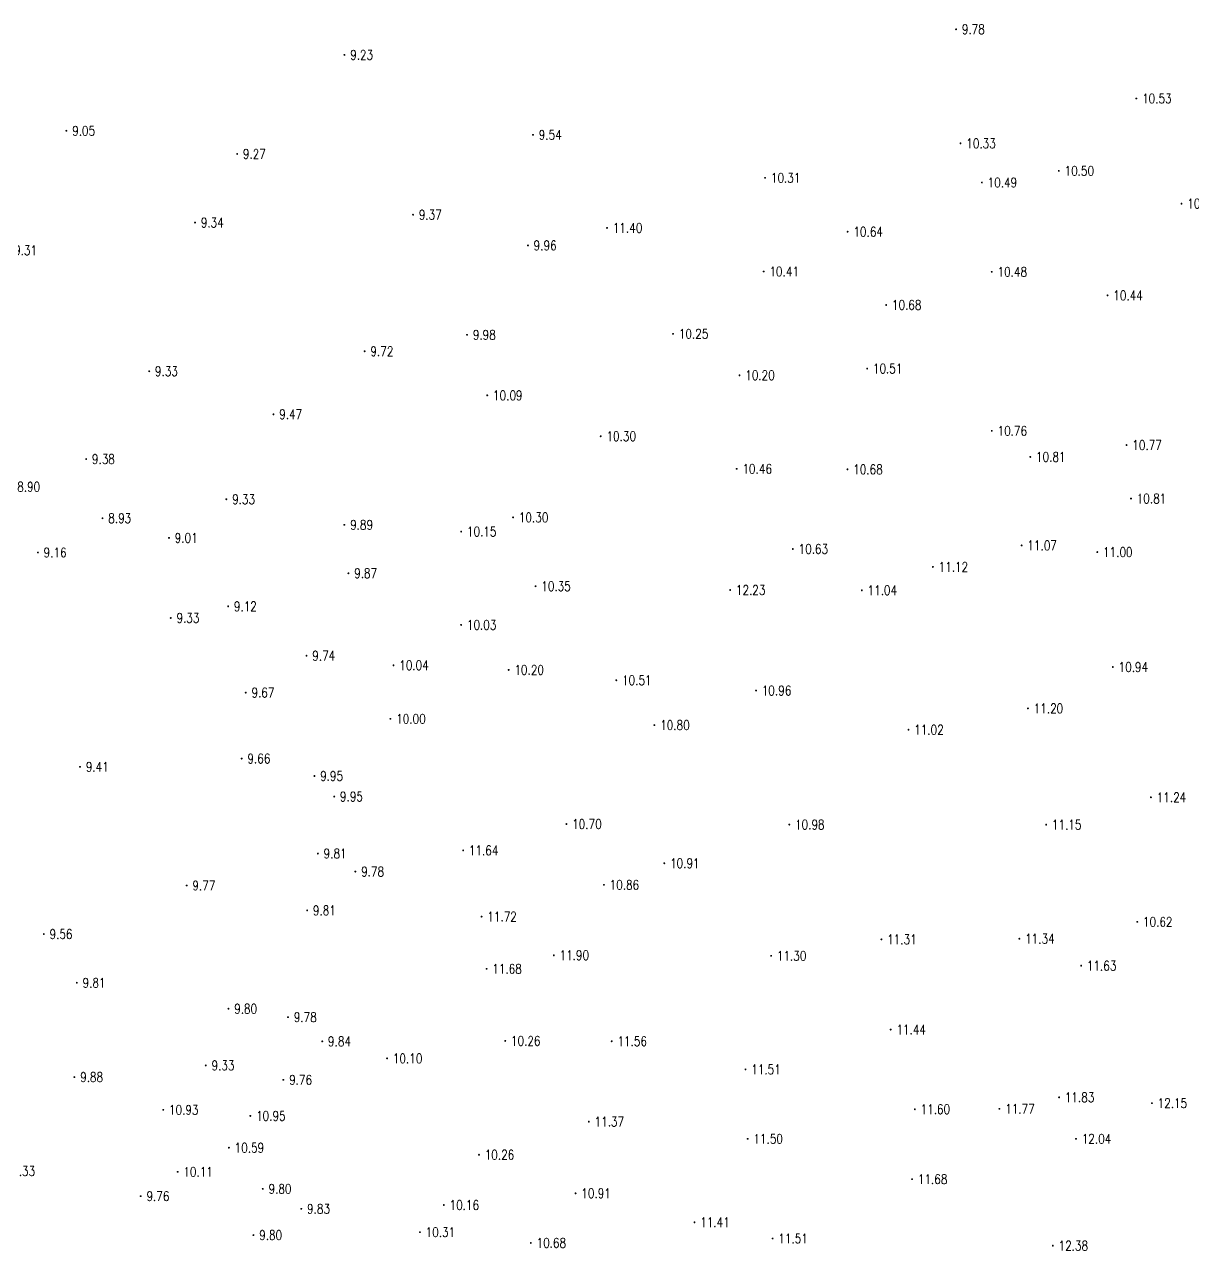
# Model space of a CAD drawing. Extents: x 476861 to 479475, y 2367369 to 2370541.
# Drawn here: x 477678.4 to 477800.5, y 2367658 to 2367786.2 of the extents above; entities that cross this region are included whole.
import ezdxf
from ezdxf.enums import TextEntityAlignment as Align

# ---------------------------------------------------------------- set-up
doc = ezdxf.new("R2010")
doc.units = 0
doc.header["$LTSCALE"] = 0.5
doc.layers.get('0').update_dxf_attribs({"linetype": 'CONTINUOUS'})
doc.layers.add('GCD', color=1, linetype='CONTINUOUS')
doc.styles.add('HZ', font='rs.shx', dxfattribs={"width": 0.8, "bigfont": 'hztxt.shx'})

# ---------------------------------------------------------------- blocks, each defined once
blk = doc.blocks.new('GC200')
at = {"linetype": 'Continuous', "const_width": 0.2, "flags": 128}
blk.add_lwpolyline([(-0.1, 0, 1), (0.1, 0, 1)], format="xyb", close=True, dxfattribs=at)

msp = doc.modelspace()

# ---------------------------------------------------------------- block references
at = {"layer": 'GCD', "linetype": 'Continuous'}
ref = msp.add_blockref('GC200', (477775.765, 2367785.657, 9.78), dxfattribs=dict(at, xscale=0.5, yscale=0.5, zscale=0.5))
ref.add_attrib('height', '9.78', dxfattribs={"linetype": 'Continuous', "height": 1, "style": 'HZ', "width": 0.8}).set_placement((477776.365, 2367785.657, 9.78), align=Align.MIDDLE_LEFT)
ref = msp.add_blockref('GC200', (477711.857, 2367782.983, 9.234), dxfattribs=dict(at, xscale=0.5, yscale=0.5, zscale=0.5))
ref.add_attrib('height', '9.23', dxfattribs={"linetype": 'Continuous', "height": 1, "style": 'HZ', "width": 0.8}).set_placement((477712.457, 2367782.983, 9.234), align=Align.MIDDLE_LEFT)
ref = msp.add_blockref('GC200', (477794.603, 2367778.426, 10.534), dxfattribs=dict(at, xscale=0.5, yscale=0.5, zscale=0.5))
ref.add_attrib('height', '10.53', dxfattribs={"linetype": 'Continuous', "height": 1, "style": 'HZ', "width": 0.8}).set_placement((477795.203, 2367778.426, 10.534), align=Align.MIDDLE_LEFT)
ref = msp.add_blockref('GC200', (477682.807, 2367775.05, 9.052), dxfattribs=dict(at, xscale=0.5, yscale=0.5, zscale=0.5))
ref.add_attrib('height', '9.05', dxfattribs={"linetype": 'Continuous', "height": 1, "style": 'HZ', "width": 0.8}).set_placement((477683.407, 2367775.05, 9.052), align=Align.MIDDLE_LEFT)
ref = msp.add_blockref('GC200', (477731.558, 2367774.632, 9.54), dxfattribs=dict(at, xscale=0.5, yscale=0.5, zscale=0.5))
ref.add_attrib('height', '9.54', dxfattribs={"linetype": 'Continuous', "height": 1, "style": 'HZ', "width": 0.8}).set_placement((477732.158, 2367774.632, 9.54), align=Align.MIDDLE_LEFT)
ref = msp.add_blockref('GC200', (477776.23, 2367773.737, 10.33), dxfattribs=dict(at, xscale=0.5, yscale=0.5, zscale=0.5))
ref.add_attrib('height', '10.33', dxfattribs={"linetype": 'Continuous', "height": 1, "style": 'HZ', "width": 0.8}).set_placement((477776.83, 2367773.737, 10.33), align=Align.MIDDLE_LEFT)
ref = msp.add_blockref('GC200', (477700.646, 2367772.634, 9.271), dxfattribs=dict(at, xscale=0.5, yscale=0.5, zscale=0.5))
ref.add_attrib('height', '9.27', dxfattribs={"linetype": 'Continuous', "height": 1, "style": 'HZ', "width": 0.8}).set_placement((477701.246, 2367772.634, 9.271), align=Align.MIDDLE_LEFT)
ref = msp.add_blockref('GC200', (477755.814, 2367770.132, 10.313), dxfattribs=dict(at, xscale=0.5, yscale=0.5, zscale=0.5))
ref.add_attrib('height', '10.31', dxfattribs={"linetype": 'Continuous', "height": 1, "style": 'HZ', "width": 0.8}).set_placement((477756.414, 2367770.132, 10.313), align=Align.MIDDLE_LEFT)
ref = msp.add_blockref('GC200', (477786.5, 2367770.86, 10.499), dxfattribs=dict(at, xscale=0.5, yscale=0.5, zscale=0.5))
ref.add_attrib('height', '10.50', dxfattribs={"linetype": 'Continuous', "height": 1, "style": 'HZ', "width": 0.8}).set_placement((477787.1, 2367770.86, 10.499), align=Align.MIDDLE_LEFT)
ref = msp.add_blockref('GC200', (477778.462, 2367769.643, 10.485), dxfattribs=dict(at, xscale=0.5, yscale=0.5, zscale=0.5))
ref.add_attrib('height', '10.49', dxfattribs={"linetype": 'Continuous', "height": 1, "style": 'HZ', "width": 0.8}).set_placement((477779.062, 2367769.643, 10.485), align=Align.MIDDLE_LEFT)
ref = msp.add_blockref('GC200', (477799.317, 2367767.437, 10.317), dxfattribs=dict(at, xscale=0.5, yscale=0.5, zscale=0.5))
ref.add_attrib('height', '10.32', dxfattribs={"linetype": 'Continuous', "height": 1, "style": 'HZ', "width": 0.8}).set_placement((477799.917, 2367767.437, 10.317), align=Align.MIDDLE_LEFT)
ref = msp.add_blockref('GC200', (477719.024, 2367766.279, 9.371), dxfattribs=dict(at, xscale=0.5, yscale=0.5, zscale=0.5))
ref.add_attrib('height', '9.37', dxfattribs={"linetype": 'Continuous', "height": 1, "style": 'HZ', "width": 0.8}).set_placement((477719.624, 2367766.279, 9.371), align=Align.MIDDLE_LEFT)
ref = msp.add_blockref('GC200', (477696.249, 2367765.456, 9.335), dxfattribs=dict(at, xscale=0.5, yscale=0.5, zscale=0.5))
ref.add_attrib('height', '9.34', dxfattribs={"linetype": 'Continuous', "height": 1, "style": 'HZ', "width": 0.8}).set_placement((477696.849, 2367765.456, 9.335), align=Align.MIDDLE_LEFT)
ref = msp.add_blockref('GC200', (477739.297, 2367764.899, 11.397), dxfattribs=dict(at, xscale=0.5, yscale=0.5, zscale=0.5))
ref.add_attrib('height', '11.40', dxfattribs={"linetype": 'Continuous', "height": 1, "style": 'HZ', "width": 0.8}).set_placement((477739.897, 2367764.899, 11.397), align=Align.MIDDLE_LEFT)
ref = msp.add_blockref('GC200', (477764.437, 2367764.503, 10.64), dxfattribs=dict(at, xscale=0.5, yscale=0.5, zscale=0.5))
ref.add_attrib('height', '10.64', dxfattribs={"linetype": 'Continuous', "height": 1, "style": 'HZ', "width": 0.8}).set_placement((477765.037, 2367764.503, 10.64), align=Align.MIDDLE_LEFT)
ref = msp.add_blockref('GC200', (477676.744, 2367762.556, 9.311), dxfattribs=dict(at, xscale=0.5, yscale=0.5, zscale=0.5))
ref.add_attrib('height', '9.31', dxfattribs={"linetype": 'Continuous', "height": 1, "style": 'HZ', "width": 0.8}).set_placement((477677.344, 2367762.556, 9.311), align=Align.MIDDLE_LEFT)
ref = msp.add_blockref('GC200', (477731.03, 2367763.069, 9.956), dxfattribs=dict(at, xscale=0.5, yscale=0.5, zscale=0.5))
ref.add_attrib('height', '9.96', dxfattribs={"linetype": 'Continuous', "height": 1, "style": 'HZ', "width": 0.8}).set_placement((477731.63, 2367763.069, 9.956), align=Align.MIDDLE_LEFT)
ref = msp.add_blockref('GC200', (477755.664, 2367760.342, 10.411), dxfattribs=dict(at, xscale=0.5, yscale=0.5, zscale=0.5))
ref.add_attrib('height', '10.41', dxfattribs={"linetype": 'Continuous', "height": 1, "style": 'HZ', "width": 0.8}).set_placement((477756.264, 2367760.342, 10.411), align=Align.MIDDLE_LEFT)
ref = msp.add_blockref('GC200', (477779.496, 2367760.304, 10.48), dxfattribs=dict(at, xscale=0.5, yscale=0.5, zscale=0.5))
ref.add_attrib('height', '10.48', dxfattribs={"linetype": 'Continuous', "height": 1, "style": 'HZ', "width": 0.8}).set_placement((477780.096, 2367760.304, 10.48), align=Align.MIDDLE_LEFT)
ref = msp.add_blockref('GC200', (477791.596, 2367757.843, 10.44), dxfattribs=dict(at, xscale=0.5, yscale=0.5, zscale=0.5))
ref.add_attrib('height', '10.44', dxfattribs={"linetype": 'Continuous', "height": 1, "style": 'HZ', "width": 0.8}).set_placement((477792.196, 2367757.843, 10.44), align=Align.MIDDLE_LEFT)
ref = msp.add_blockref('GC200', (477768.465, 2367756.842, 10.68), dxfattribs=dict(at, xscale=0.5, yscale=0.5, zscale=0.5))
ref.add_attrib('height', '10.68', dxfattribs={"linetype": 'Continuous', "height": 1, "style": 'HZ', "width": 0.8}).set_placement((477769.065, 2367756.842, 10.68), align=Align.MIDDLE_LEFT)
ref = msp.add_blockref('GC200', (477724.67, 2367753.725, 9.983), dxfattribs=dict(at, xscale=0.5, yscale=0.5, zscale=0.5))
ref.add_attrib('height', '9.98', dxfattribs={"linetype": 'Continuous', "height": 1, "style": 'HZ', "width": 0.8}).set_placement((477725.27, 2367753.725, 9.983), align=Align.MIDDLE_LEFT)
ref = msp.add_blockref('GC200', (477746.195, 2367753.826, 10.25), dxfattribs=dict(at, xscale=0.5, yscale=0.5, zscale=0.5))
ref.add_attrib('height', '10.25', dxfattribs={"linetype": 'Continuous', "height": 1, "style": 'HZ', "width": 0.8}).set_placement((477746.795, 2367753.826, 10.25), align=Align.MIDDLE_LEFT)
ref = msp.add_blockref('GC200', (477713.969, 2367752.003, 9.724), dxfattribs=dict(at, xscale=0.5, yscale=0.5, zscale=0.5))
ref.add_attrib('height', '9.72', dxfattribs={"linetype": 'Continuous', "height": 1, "style": 'HZ', "width": 0.8}).set_placement((477714.569, 2367752.003, 9.724), align=Align.MIDDLE_LEFT)
ref = msp.add_blockref('GC200', (477691.459, 2367749.916, 9.33), dxfattribs=dict(at, xscale=0.5, yscale=0.5, zscale=0.5))
ref.add_attrib('height', '9.33', dxfattribs={"linetype": 'Continuous', "height": 1, "style": 'HZ', "width": 0.8}).set_placement((477692.059, 2367749.916, 9.33), align=Align.MIDDLE_LEFT)
ref = msp.add_blockref('GC200', (477753.132, 2367749.494, 10.198), dxfattribs=dict(at, xscale=0.5, yscale=0.5, zscale=0.5))
ref.add_attrib('height', '10.20', dxfattribs={"linetype": 'Continuous', "height": 1, "style": 'HZ', "width": 0.8}).set_placement((477753.732, 2367749.494, 10.198), align=Align.MIDDLE_LEFT)
ref = msp.add_blockref('GC200', (477766.473, 2367750.195, 10.506), dxfattribs=dict(at, xscale=0.5, yscale=0.5, zscale=0.5))
ref.add_attrib('height', '10.51', dxfattribs={"linetype": 'Continuous', "height": 1, "style": 'HZ', "width": 0.8}).set_placement((477767.073, 2367750.195, 10.506), align=Align.MIDDLE_LEFT)
ref = msp.add_blockref('GC200', (477726.783, 2367747.398, 10.09), dxfattribs=dict(at, xscale=0.5, yscale=0.5, zscale=0.5))
ref.add_attrib('height', '10.09', dxfattribs={"linetype": 'Continuous', "height": 1, "style": 'HZ', "width": 0.8}).set_placement((477727.383, 2367747.398, 10.09), align=Align.MIDDLE_LEFT)
ref = msp.add_blockref('GC200', (477704.439, 2367745.416, 9.473), dxfattribs=dict(at, xscale=0.5, yscale=0.5, zscale=0.5))
ref.add_attrib('height', '9.47', dxfattribs={"linetype": 'Continuous', "height": 1, "style": 'HZ', "width": 0.8}).set_placement((477705.039, 2367745.416, 9.473), align=Align.MIDDLE_LEFT)
ref = msp.add_blockref('GC200', (477738.636, 2367743.123, 10.297), dxfattribs=dict(at, xscale=0.5, yscale=0.5, zscale=0.5))
ref.add_attrib('height', '10.30', dxfattribs={"linetype": 'Continuous', "height": 1, "style": 'HZ', "width": 0.8}).set_placement((477739.236, 2367743.123, 10.297), align=Align.MIDDLE_LEFT)
ref = msp.add_blockref('GC200', (477779.498, 2367743.688, 10.764), dxfattribs=dict(at, xscale=0.5, yscale=0.5, zscale=0.5))
ref.add_attrib('height', '10.76', dxfattribs={"linetype": 'Continuous', "height": 1, "style": 'HZ', "width": 0.8}).set_placement((477780.098, 2367743.688, 10.764), align=Align.MIDDLE_LEFT)
ref = msp.add_blockref('GC200', (477793.58, 2367742.202, 10.77), dxfattribs=dict(at, xscale=0.5, yscale=0.5, zscale=0.5))
ref.add_attrib('height', '10.77', dxfattribs={"linetype": 'Continuous', "height": 1, "style": 'HZ', "width": 0.8}).set_placement((477794.18, 2367742.202, 10.77), align=Align.MIDDLE_LEFT)
ref = msp.add_blockref('GC200', (477684.873, 2367740.737, 9.38), dxfattribs=dict(at, xscale=0.5, yscale=0.5, zscale=0.5))
ref.add_attrib('height', '9.38', dxfattribs={"linetype": 'Continuous', "height": 1, "style": 'HZ', "width": 0.8}).set_placement((477685.473, 2367740.737, 9.38), align=Align.MIDDLE_LEFT)
ref = msp.add_blockref('GC200', (477783.518, 2367740.962, 10.81), dxfattribs=dict(at, xscale=0.5, yscale=0.5, zscale=0.5))
ref.add_attrib('height', '10.81', dxfattribs={"linetype": 'Continuous', "height": 1, "style": 'HZ', "width": 0.8}).set_placement((477784.118, 2367740.962, 10.81), align=Align.MIDDLE_LEFT)
ref = msp.add_blockref('GC200', (477752.845, 2367739.716, 10.462), dxfattribs=dict(at, xscale=0.5, yscale=0.5, zscale=0.5))
ref.add_attrib('height', '10.46', dxfattribs={"linetype": 'Continuous', "height": 1, "style": 'HZ', "width": 0.8}).set_placement((477753.445, 2367739.716, 10.462), align=Align.MIDDLE_LEFT)
ref = msp.add_blockref('GC200', (477764.415, 2367739.661, 10.682), dxfattribs=dict(at, xscale=0.5, yscale=0.5, zscale=0.5))
ref.add_attrib('height', '10.68', dxfattribs={"linetype": 'Continuous', "height": 1, "style": 'HZ', "width": 0.8}).set_placement((477765.015, 2367739.661, 10.682), align=Align.MIDDLE_LEFT)
ref = msp.add_blockref('GC200', (477677.066, 2367737.845, 8.895), dxfattribs=dict(at, xscale=0.5, yscale=0.5, zscale=0.5))
ref.add_attrib('height', '8.90', dxfattribs={"linetype": 'Continuous', "height": 1, "style": 'HZ', "width": 0.8}).set_placement((477677.666, 2367737.845, 8.895), align=Align.MIDDLE_LEFT)
ref = msp.add_blockref('GC200', (477794.041, 2367736.608, 10.813), dxfattribs=dict(at, xscale=0.5, yscale=0.5, zscale=0.5))
ref.add_attrib('height', '10.81', dxfattribs={"linetype": 'Continuous', "height": 1, "style": 'HZ', "width": 0.8}).set_placement((477794.641, 2367736.608, 10.813), align=Align.MIDDLE_LEFT)
ref = msp.add_blockref('GC200', (477699.518, 2367736.536, 9.33), dxfattribs=dict(at, xscale=0.5, yscale=0.5, zscale=0.5))
ref.add_attrib('height', '9.33', dxfattribs={"linetype": 'Continuous', "height": 1, "style": 'HZ', "width": 0.8}).set_placement((477700.118, 2367736.536, 9.33), align=Align.MIDDLE_LEFT)
ref = msp.add_blockref('GC200', (477686.581, 2367734.555, 8.932), dxfattribs=dict(at, xscale=0.5, yscale=0.5, zscale=0.5))
ref.add_attrib('height', '8.93', dxfattribs={"linetype": 'Continuous', "height": 1, "style": 'HZ', "width": 0.8}).set_placement((477687.181, 2367734.555, 8.932), align=Align.MIDDLE_LEFT)
ref = msp.add_blockref('GC200', (477729.479, 2367734.641, 10.298), dxfattribs=dict(at, xscale=0.5, yscale=0.5, zscale=0.5))
ref.add_attrib('height', '10.30', dxfattribs={"linetype": 'Continuous', "height": 1, "style": 'HZ', "width": 0.8}).set_placement((477730.079, 2367734.641, 10.298), align=Align.MIDDLE_LEFT)
ref = msp.add_blockref('GC200', (477711.85, 2367733.865, 9.89), dxfattribs=dict(at, xscale=0.5, yscale=0.5, zscale=0.5))
ref.add_attrib('height', '9.89', dxfattribs={"linetype": 'Continuous', "height": 1, "style": 'HZ', "width": 0.8}).set_placement((477712.45, 2367733.865, 9.89), align=Align.MIDDLE_LEFT)
ref = msp.add_blockref('GC200', (477724.056, 2367733.157, 10.15), dxfattribs=dict(at, xscale=0.5, yscale=0.5, zscale=0.5))
ref.add_attrib('height', '10.15', dxfattribs={"linetype": 'Continuous', "height": 1, "style": 'HZ', "width": 0.8}).set_placement((477724.656, 2367733.157, 10.15), align=Align.MIDDLE_LEFT)
ref = msp.add_blockref('GC200', (477693.523, 2367732.498, 9.008), dxfattribs=dict(at, xscale=0.5, yscale=0.5, zscale=0.5))
ref.add_attrib('height', '9.01', dxfattribs={"linetype": 'Continuous', "height": 1, "style": 'HZ', "width": 0.8}).set_placement((477694.123, 2367732.498, 9.008), align=Align.MIDDLE_LEFT)
ref = msp.add_blockref('GC200', (477782.616, 2367731.716, 11.067), dxfattribs=dict(at, xscale=0.5, yscale=0.5, zscale=0.5))
ref.add_attrib('height', '11.07', dxfattribs={"linetype": 'Continuous', "height": 1, "style": 'HZ', "width": 0.8}).set_placement((477783.216, 2367731.716, 11.067), align=Align.MIDDLE_LEFT)
ref = msp.add_blockref('GC200', (477679.829, 2367730.97, 9.159), dxfattribs=dict(at, xscale=0.5, yscale=0.5, zscale=0.5))
ref.add_attrib('height', '9.16', dxfattribs={"linetype": 'Continuous', "height": 1, "style": 'HZ', "width": 0.8}).set_placement((477680.429, 2367730.97, 9.159), align=Align.MIDDLE_LEFT)
ref = msp.add_blockref('GC200', (477758.712, 2367731.339, 10.629), dxfattribs=dict(at, xscale=0.5, yscale=0.5, zscale=0.5))
ref.add_attrib('height', '10.63', dxfattribs={"linetype": 'Continuous', "height": 1, "style": 'HZ', "width": 0.8}).set_placement((477759.312, 2367731.339, 10.629), align=Align.MIDDLE_LEFT)
ref = msp.add_blockref('GC200', (477790.523, 2367731.02, 11), dxfattribs=dict(at, xscale=0.5, yscale=0.5, zscale=0.5))
ref.add_attrib('height', '11.00', dxfattribs={"linetype": 'Continuous', "height": 1, "style": 'HZ', "width": 0.8}).set_placement((477791.123, 2367731.02, 11), align=Align.MIDDLE_LEFT)
ref = msp.add_blockref('GC200', (477773.343, 2367729.468, 11.124), dxfattribs=dict(at, xscale=0.5, yscale=0.5, zscale=0.5))
ref.add_attrib('height', '11.12', dxfattribs={"linetype": 'Continuous', "height": 1, "style": 'HZ', "width": 0.8}).set_placement((477773.943, 2367729.468, 11.124), align=Align.MIDDLE_LEFT)
ref = msp.add_blockref('GC200', (477712.275, 2367728.798, 9.873), dxfattribs=dict(at, xscale=0.5, yscale=0.5, zscale=0.5))
ref.add_attrib('height', '9.87', dxfattribs={"linetype": 'Continuous', "height": 1, "style": 'HZ', "width": 0.8}).set_placement((477712.875, 2367728.798, 9.873), align=Align.MIDDLE_LEFT)
ref = msp.add_blockref('GC200', (477731.828, 2367727.445, 10.347), dxfattribs=dict(at, xscale=0.5, yscale=0.5, zscale=0.5))
ref.add_attrib('height', '10.35', dxfattribs={"linetype": 'Continuous', "height": 1, "style": 'HZ', "width": 0.8}).set_placement((477732.428, 2367727.445, 10.347), align=Align.MIDDLE_LEFT)
ref = msp.add_blockref('GC200', (477752.164, 2367727.049, 12.225), dxfattribs=dict(at, xscale=0.5, yscale=0.5, zscale=0.5))
ref.add_attrib('height', '12.23', dxfattribs={"linetype": 'Continuous', "height": 1, "style": 'HZ', "width": 0.8}).set_placement((477752.764, 2367727.049, 12.225), align=Align.MIDDLE_LEFT)
ref = msp.add_blockref('GC200', (477765.922, 2367727.02, 11.04), dxfattribs=dict(at, xscale=0.5, yscale=0.5, zscale=0.5))
ref.add_attrib('height', '11.04', dxfattribs={"linetype": 'Continuous', "height": 1, "style": 'HZ', "width": 0.8}).set_placement((477766.522, 2367727.02, 11.04), align=Align.MIDDLE_LEFT)
ref = msp.add_blockref('GC200', (477699.709, 2367725.343, 9.117), dxfattribs=dict(at, xscale=0.5, yscale=0.5, zscale=0.5))
ref.add_attrib('height', '9.12', dxfattribs={"linetype": 'Continuous', "height": 1, "style": 'HZ', "width": 0.8}).set_placement((477700.309, 2367725.343, 9.117), align=Align.MIDDLE_LEFT)
ref = msp.add_blockref('GC200', (477693.708, 2367724.129, 9.325), dxfattribs=dict(at, xscale=0.5, yscale=0.5, zscale=0.5))
ref.add_attrib('height', '9.33', dxfattribs={"linetype": 'Continuous', "height": 1, "style": 'HZ', "width": 0.8}).set_placement((477694.308, 2367724.129, 9.325), align=Align.MIDDLE_LEFT)
ref = msp.add_blockref('GC200', (477724.049, 2367723.405, 10.032), dxfattribs=dict(at, xscale=0.5, yscale=0.5, zscale=0.5))
ref.add_attrib('height', '10.03', dxfattribs={"linetype": 'Continuous', "height": 1, "style": 'HZ', "width": 0.8}).set_placement((477724.649, 2367723.405, 10.032), align=Align.MIDDLE_LEFT)
ref = msp.add_blockref('GC200', (477707.896, 2367720.182, 9.736), dxfattribs=dict(at, xscale=0.5, yscale=0.5, zscale=0.5))
ref.add_attrib('height', '9.74', dxfattribs={"linetype": 'Continuous', "height": 1, "style": 'HZ', "width": 0.8}).set_placement((477708.496, 2367720.182, 9.736), align=Align.MIDDLE_LEFT)
ref = msp.add_blockref('GC200', (477716.981, 2367719.179, 10.037), dxfattribs=dict(at, xscale=0.5, yscale=0.5, zscale=0.5))
ref.add_attrib('height', '10.04', dxfattribs={"linetype": 'Continuous', "height": 1, "style": 'HZ', "width": 0.8}).set_placement((477717.581, 2367719.179, 10.037), align=Align.MIDDLE_LEFT)
ref = msp.add_blockref('GC200', (477729.016, 2367718.701, 10.2), dxfattribs=dict(at, xscale=0.5, yscale=0.5, zscale=0.5))
ref.add_attrib('height', '10.20', dxfattribs={"linetype": 'Continuous', "height": 1, "style": 'HZ', "width": 0.8}).set_placement((477729.616, 2367718.701, 10.2), align=Align.MIDDLE_LEFT)
ref = msp.add_blockref('GC200', (477792.149, 2367719.001, 10.936), dxfattribs=dict(at, xscale=0.5, yscale=0.5, zscale=0.5))
ref.add_attrib('height', '10.94', dxfattribs={"linetype": 'Continuous', "height": 1, "style": 'HZ', "width": 0.8}).set_placement((477792.749, 2367719.001, 10.936), align=Align.MIDDLE_LEFT)
ref = msp.add_blockref('GC200', (477740.265, 2367717.615, 10.514), dxfattribs=dict(at, xscale=0.5, yscale=0.5, zscale=0.5))
ref.add_attrib('height', '10.51', dxfattribs={"linetype": 'Continuous', "height": 1, "style": 'HZ', "width": 0.8}).set_placement((477740.865, 2367717.615, 10.514), align=Align.MIDDLE_LEFT)
ref = msp.add_blockref('GC200', (477701.545, 2367716.327, 9.674), dxfattribs=dict(at, xscale=0.5, yscale=0.5, zscale=0.5))
ref.add_attrib('height', '9.67', dxfattribs={"linetype": 'Continuous', "height": 1, "style": 'HZ', "width": 0.8}).set_placement((477702.145, 2367716.327, 9.674), align=Align.MIDDLE_LEFT)
ref = msp.add_blockref('GC200', (477754.865, 2367716.541, 10.955), dxfattribs=dict(at, xscale=0.5, yscale=0.5, zscale=0.5))
ref.add_attrib('height', '10.96', dxfattribs={"linetype": 'Continuous', "height": 1, "style": 'HZ', "width": 0.8}).set_placement((477755.465, 2367716.541, 10.955), align=Align.MIDDLE_LEFT)
ref = msp.add_blockref('GC200', (477716.663, 2367713.588, 10.003), dxfattribs=dict(at, xscale=0.5, yscale=0.5, zscale=0.5))
ref.add_attrib('height', '10.00', dxfattribs={"linetype": 'Continuous', "height": 1, "style": 'HZ', "width": 0.8}).set_placement((477717.263, 2367713.588, 10.003), align=Align.MIDDLE_LEFT)
ref = msp.add_blockref('GC200', (477783.278, 2367714.681, 11.198), dxfattribs=dict(at, xscale=0.5, yscale=0.5, zscale=0.5))
ref.add_attrib('height', '11.20', dxfattribs={"linetype": 'Continuous', "height": 1, "style": 'HZ', "width": 0.8}).set_placement((477783.878, 2367714.681, 11.198), align=Align.MIDDLE_LEFT)
ref = msp.add_blockref('GC200', (477744.246, 2367712.93, 10.795), dxfattribs=dict(at, xscale=0.5, yscale=0.5, zscale=0.5))
ref.add_attrib('height', '10.80', dxfattribs={"linetype": 'Continuous', "height": 1, "style": 'HZ', "width": 0.8}).set_placement((477744.846, 2367712.93, 10.795), align=Align.MIDDLE_LEFT)
ref = msp.add_blockref('GC200', (477770.791, 2367712.447, 11.023), dxfattribs=dict(at, xscale=0.5, yscale=0.5, zscale=0.5))
ref.add_attrib('height', '11.02', dxfattribs={"linetype": 'Continuous', "height": 1, "style": 'HZ', "width": 0.8}).set_placement((477771.391, 2367712.447, 11.023), align=Align.MIDDLE_LEFT)
ref = msp.add_blockref('GC200', (477684.229, 2367708.572, 9.411), dxfattribs=dict(at, xscale=0.5, yscale=0.5, zscale=0.5))
ref.add_attrib('height', '9.41', dxfattribs={"linetype": 'Continuous', "height": 1, "style": 'HZ', "width": 0.8}).set_placement((477684.829, 2367708.572, 9.411), align=Align.MIDDLE_LEFT)
ref = msp.add_blockref('GC200', (477701.119, 2367709.433, 9.66), dxfattribs=dict(at, xscale=0.5, yscale=0.5, zscale=0.5))
ref.add_attrib('height', '9.66', dxfattribs={"linetype": 'Continuous', "height": 1, "style": 'HZ', "width": 0.8}).set_placement((477701.719, 2367709.433, 9.66), align=Align.MIDDLE_LEFT)
ref = msp.add_blockref('GC200', (477708.717, 2367707.611, 9.945), dxfattribs=dict(at, xscale=0.5, yscale=0.5, zscale=0.5))
ref.add_attrib('height', '9.95', dxfattribs={"linetype": 'Continuous', "height": 1, "style": 'HZ', "width": 0.8}).set_placement((477709.317, 2367707.611, 9.945), align=Align.MIDDLE_LEFT)
ref = msp.add_blockref('GC200', (477710.791, 2367705.461, 9.945), dxfattribs=dict(at, xscale=0.5, yscale=0.5, zscale=0.5))
ref.add_attrib('height', '9.95', dxfattribs={"linetype": 'Continuous', "height": 1, "style": 'HZ', "width": 0.8}).set_placement((477711.391, 2367705.461, 9.945), align=Align.MIDDLE_LEFT)
ref = msp.add_blockref('GC200', (477796.13, 2367705.382, 11.238), dxfattribs=dict(at, xscale=0.5, yscale=0.5, zscale=0.5))
ref.add_attrib('height', '11.24', dxfattribs={"linetype": 'Continuous', "height": 1, "style": 'HZ', "width": 0.8}).set_placement((477796.73, 2367705.382, 11.238), align=Align.MIDDLE_LEFT)
ref = msp.add_blockref('GC200', (477735.049, 2367702.591, 10.695), dxfattribs=dict(at, xscale=0.5, yscale=0.5, zscale=0.5))
ref.add_attrib('height', '10.70', dxfattribs={"linetype": 'Continuous', "height": 1, "style": 'HZ', "width": 0.8}).set_placement((477735.649, 2367702.591, 10.695), align=Align.MIDDLE_LEFT)
ref = msp.add_blockref('GC200', (477758.341, 2367702.531, 10.984), dxfattribs=dict(at, xscale=0.5, yscale=0.5, zscale=0.5))
ref.add_attrib('height', '10.98', dxfattribs={"linetype": 'Continuous', "height": 1, "style": 'HZ', "width": 0.8}).set_placement((477758.941, 2367702.531, 10.984), align=Align.MIDDLE_LEFT)
ref = msp.add_blockref('GC200', (477785.185, 2367702.524, 11.148), dxfattribs=dict(at, xscale=0.5, yscale=0.5, zscale=0.5))
ref.add_attrib('height', '11.15', dxfattribs={"linetype": 'Continuous', "height": 1, "style": 'HZ', "width": 0.8}).set_placement((477785.785, 2367702.524, 11.148), align=Align.MIDDLE_LEFT)
ref = msp.add_blockref('GC200', (477709.083, 2367699.506, 9.812), dxfattribs=dict(at, xscale=0.5, yscale=0.5, zscale=0.5))
ref.add_attrib('height', '9.81', dxfattribs={"linetype": 'Continuous', "height": 1, "style": 'HZ', "width": 0.8}).set_placement((477709.683, 2367699.506, 9.812), align=Align.MIDDLE_LEFT)
ref = msp.add_blockref('GC200', (477724.262, 2367699.834, 11.642), dxfattribs=dict(at, xscale=0.5, yscale=0.5, zscale=0.5))
ref.add_attrib('height', '11.64', dxfattribs={"linetype": 'Continuous', "height": 1, "style": 'HZ', "width": 0.8}).set_placement((477724.862, 2367699.834, 11.642), align=Align.MIDDLE_LEFT)
ref = msp.add_blockref('GC200', (477745.281, 2367698.487, 10.91), dxfattribs=dict(at, xscale=0.5, yscale=0.5, zscale=0.5))
ref.add_attrib('height', '10.91', dxfattribs={"linetype": 'Continuous', "height": 1, "style": 'HZ', "width": 0.8}).set_placement((477745.881, 2367698.487, 10.91), align=Align.MIDDLE_LEFT)
ref = msp.add_blockref('GC200', (477712.997, 2367697.618, 9.779), dxfattribs=dict(at, xscale=0.5, yscale=0.5, zscale=0.5))
ref.add_attrib('height', '9.78', dxfattribs={"linetype": 'Continuous', "height": 1, "style": 'HZ', "width": 0.8}).set_placement((477713.597, 2367697.618, 9.779), align=Align.MIDDLE_LEFT)
ref = msp.add_blockref('GC200', (477695.369, 2367696.163, 9.77), dxfattribs=dict(at, xscale=0.5, yscale=0.5, zscale=0.5))
ref.add_attrib('height', '9.77', dxfattribs={"linetype": 'Continuous', "height": 1, "style": 'HZ', "width": 0.8}).set_placement((477695.969, 2367696.163, 9.77), align=Align.MIDDLE_LEFT)
ref = msp.add_blockref('GC200', (477738.967, 2367696.235, 10.856), dxfattribs=dict(at, xscale=0.5, yscale=0.5, zscale=0.5))
ref.add_attrib('height', '10.86', dxfattribs={"linetype": 'Continuous', "height": 1, "style": 'HZ', "width": 0.8}).set_placement((477739.567, 2367696.235, 10.856), align=Align.MIDDLE_LEFT)
ref = msp.add_blockref('GC200', (477707.961, 2367693.56, 9.806), dxfattribs=dict(at, xscale=0.5, yscale=0.5, zscale=0.5))
ref.add_attrib('height', '9.81', dxfattribs={"linetype": 'Continuous', "height": 1, "style": 'HZ', "width": 0.8}).set_placement((477708.561, 2367693.56, 9.806), align=Align.MIDDLE_LEFT)
ref = msp.add_blockref('GC200', (477726.192, 2367692.911, 11.719), dxfattribs=dict(at, xscale=0.5, yscale=0.5, zscale=0.5))
ref.add_attrib('height', '11.72', dxfattribs={"linetype": 'Continuous', "height": 1, "style": 'HZ', "width": 0.8}).set_placement((477726.792, 2367692.911, 11.719), align=Align.MIDDLE_LEFT)
ref = msp.add_blockref('GC200', (477794.698, 2367692.364, 10.621), dxfattribs=dict(at, xscale=0.5, yscale=0.5, zscale=0.5))
ref.add_attrib('height', '10.62', dxfattribs={"linetype": 'Continuous', "height": 1, "style": 'HZ', "width": 0.8}).set_placement((477795.298, 2367692.364, 10.621), align=Align.MIDDLE_LEFT)
ref = msp.add_blockref('GC200', (477680.445, 2367691.087, 9.556), dxfattribs=dict(at, xscale=0.5, yscale=0.5, zscale=0.5))
ref.add_attrib('height', '9.56', dxfattribs={"linetype": 'Continuous', "height": 1, "style": 'HZ', "width": 0.8}).set_placement((477681.045, 2367691.087, 9.556), align=Align.MIDDLE_LEFT)
ref = msp.add_blockref('GC200', (477767.963, 2367690.537, 11.305), dxfattribs=dict(at, xscale=0.5, yscale=0.5, zscale=0.5))
ref.add_attrib('height', '11.31', dxfattribs={"linetype": 'Continuous', "height": 1, "style": 'HZ', "width": 0.8}).set_placement((477768.563, 2367690.537, 11.305), align=Align.MIDDLE_LEFT)
ref = msp.add_blockref('GC200', (477782.379, 2367690.603, 11.339), dxfattribs=dict(at, xscale=0.5, yscale=0.5, zscale=0.5))
ref.add_attrib('height', '11.34', dxfattribs={"linetype": 'Continuous', "height": 1, "style": 'HZ', "width": 0.8}).set_placement((477782.979, 2367690.603, 11.339), align=Align.MIDDLE_LEFT)
ref = msp.add_blockref('GC200', (477733.734, 2367688.872, 11.903), dxfattribs=dict(at, xscale=0.5, yscale=0.5, zscale=0.5))
ref.add_attrib('height', '11.90', dxfattribs={"linetype": 'Continuous', "height": 1, "style": 'HZ', "width": 0.8}).set_placement((477734.334, 2367688.872, 11.903), align=Align.MIDDLE_LEFT)
ref = msp.add_blockref('GC200', (477756.444, 2367688.816, 11.3), dxfattribs=dict(at, xscale=0.5, yscale=0.5, zscale=0.5))
ref.add_attrib('height', '11.30', dxfattribs={"linetype": 'Continuous', "height": 1, "style": 'HZ', "width": 0.8}).set_placement((477757.044, 2367688.816, 11.3), align=Align.MIDDLE_LEFT)
ref = msp.add_blockref('GC200', (477726.706, 2367687.454, 11.678), dxfattribs=dict(at, xscale=0.5, yscale=0.5, zscale=0.5))
ref.add_attrib('height', '11.68', dxfattribs={"linetype": 'Continuous', "height": 1, "style": 'HZ', "width": 0.8}).set_placement((477727.306, 2367687.454, 11.678), align=Align.MIDDLE_LEFT)
ref = msp.add_blockref('GC200', (477788.831, 2367687.785, 11.627), dxfattribs=dict(at, xscale=0.5, yscale=0.5, zscale=0.5))
ref.add_attrib('height', '11.63', dxfattribs={"linetype": 'Continuous', "height": 1, "style": 'HZ', "width": 0.8}).set_placement((477789.431, 2367687.785, 11.627), align=Align.MIDDLE_LEFT)
ref = msp.add_blockref('GC200', (477683.895, 2367685.998, 9.81), dxfattribs=dict(at, xscale=0.5, yscale=0.5, zscale=0.5))
ref.add_attrib('height', '9.81', dxfattribs={"linetype": 'Continuous', "height": 1, "style": 'HZ', "width": 0.8}).set_placement((477684.495, 2367685.998, 9.81), align=Align.MIDDLE_LEFT)
ref = msp.add_blockref('GC200', (477699.736, 2367683.287, 9.803), dxfattribs=dict(at, xscale=0.5, yscale=0.5, zscale=0.5))
ref.add_attrib('height', '9.80', dxfattribs={"linetype": 'Continuous', "height": 1, "style": 'HZ', "width": 0.8}).set_placement((477700.336, 2367683.287, 9.803), align=Align.MIDDLE_LEFT)
ref = msp.add_blockref('GC200', (477705.961, 2367682.4, 9.78), dxfattribs=dict(at, xscale=0.5, yscale=0.5, zscale=0.5))
ref.add_attrib('height', '9.78', dxfattribs={"linetype": 'Continuous', "height": 1, "style": 'HZ', "width": 0.8}).set_placement((477706.561, 2367682.4, 9.78), align=Align.MIDDLE_LEFT)
ref = msp.add_blockref('GC200', (477768.932, 2367681.107, 11.441), dxfattribs=dict(at, xscale=0.5, yscale=0.5, zscale=0.5))
ref.add_attrib('height', '11.44', dxfattribs={"linetype": 'Continuous', "height": 1, "style": 'HZ', "width": 0.8}).set_placement((477769.532, 2367681.107, 11.441), align=Align.MIDDLE_LEFT)
ref = msp.add_blockref('GC200', (477709.541, 2367679.876, 9.839), dxfattribs=dict(at, xscale=0.5, yscale=0.5, zscale=0.5))
ref.add_attrib('height', '9.84', dxfattribs={"linetype": 'Continuous', "height": 1, "style": 'HZ', "width": 0.8}).set_placement((477710.141, 2367679.876, 9.839), align=Align.MIDDLE_LEFT)
ref = msp.add_blockref('GC200', (477728.658, 2367679.925, 10.259), dxfattribs=dict(at, xscale=0.5, yscale=0.5, zscale=0.5))
ref.add_attrib('height', '10.26', dxfattribs={"linetype": 'Continuous', "height": 1, "style": 'HZ', "width": 0.8}).set_placement((477729.258, 2367679.925, 10.259), align=Align.MIDDLE_LEFT)
ref = msp.add_blockref('GC200', (477739.783, 2367679.888, 11.56), dxfattribs=dict(at, xscale=0.5, yscale=0.5, zscale=0.5))
ref.add_attrib('height', '11.56', dxfattribs={"linetype": 'Continuous', "height": 1, "style": 'HZ', "width": 0.8}).set_placement((477740.383, 2367679.888, 11.56), align=Align.MIDDLE_LEFT)
ref = msp.add_blockref('GC200', (477716.313, 2367678.097, 10.102), dxfattribs=dict(at, xscale=0.5, yscale=0.5, zscale=0.5))
ref.add_attrib('height', '10.10', dxfattribs={"linetype": 'Continuous', "height": 1, "style": 'HZ', "width": 0.8}).set_placement((477716.913, 2367678.097, 10.102), align=Align.MIDDLE_LEFT)
ref = msp.add_blockref('GC200', (477697.369, 2367677.359, 9.331), dxfattribs=dict(at, xscale=0.5, yscale=0.5, zscale=0.5))
ref.add_attrib('height', '9.33', dxfattribs={"linetype": 'Continuous', "height": 1, "style": 'HZ', "width": 0.8}).set_placement((477697.969, 2367677.359, 9.331), align=Align.MIDDLE_LEFT)
ref = msp.add_blockref('GC200', (477753.763, 2367676.941, 11.514), dxfattribs=dict(at, xscale=0.5, yscale=0.5, zscale=0.5))
ref.add_attrib('height', '11.51', dxfattribs={"linetype": 'Continuous', "height": 1, "style": 'HZ', "width": 0.8}).set_placement((477754.363, 2367676.941, 11.514), align=Align.MIDDLE_LEFT)
ref = msp.add_blockref('GC200', (477683.643, 2367676.14, 9.88), dxfattribs=dict(at, xscale=0.5, yscale=0.5, zscale=0.5))
ref.add_attrib('height', '9.88', dxfattribs={"linetype": 'Continuous', "height": 1, "style": 'HZ', "width": 0.8}).set_placement((477684.243, 2367676.14, 9.88), align=Align.MIDDLE_LEFT)
ref = msp.add_blockref('GC200', (477705.476, 2367675.858, 9.763), dxfattribs=dict(at, xscale=0.5, yscale=0.5, zscale=0.5))
ref.add_attrib('height', '9.76', dxfattribs={"linetype": 'Continuous', "height": 1, "style": 'HZ', "width": 0.8}).set_placement((477706.076, 2367675.858, 9.763), align=Align.MIDDLE_LEFT)
ref = msp.add_blockref('GC200', (477786.527, 2367674.025, 11.834), dxfattribs=dict(at, xscale=0.5, yscale=0.5, zscale=0.5))
ref.add_attrib('height', '11.83', dxfattribs={"linetype": 'Continuous', "height": 1, "style": 'HZ', "width": 0.8}).set_placement((477787.127, 2367674.025, 11.834), align=Align.MIDDLE_LEFT)
ref = msp.add_blockref('GC200', (477692.924, 2367672.714, 10.933), dxfattribs=dict(at, xscale=0.5, yscale=0.5, zscale=0.5))
ref.add_attrib('height', '10.93', dxfattribs={"linetype": 'Continuous', "height": 1, "style": 'HZ', "width": 0.8}).set_placement((477693.524, 2367672.714, 10.933), align=Align.MIDDLE_LEFT)
ref = msp.add_blockref('GC200', (477771.461, 2367672.777, 11.601), dxfattribs=dict(at, xscale=0.5, yscale=0.5, zscale=0.5))
ref.add_attrib('height', '11.60', dxfattribs={"linetype": 'Continuous', "height": 1, "style": 'HZ', "width": 0.8}).set_placement((477772.061, 2367672.777, 11.601), align=Align.MIDDLE_LEFT)
ref = msp.add_blockref('GC200', (477780.299, 2367672.822, 11.77), dxfattribs=dict(at, xscale=0.5, yscale=0.5, zscale=0.5))
ref.add_attrib('height', '11.77', dxfattribs={"linetype": 'Continuous', "height": 1, "style": 'HZ', "width": 0.8}).set_placement((477780.899, 2367672.822, 11.77), align=Align.MIDDLE_LEFT)
ref = msp.add_blockref('GC200', (477796.226, 2367673.413, 12.152), dxfattribs=dict(at, xscale=0.5, yscale=0.5, zscale=0.5))
ref.add_attrib('height', '12.15', dxfattribs={"linetype": 'Continuous', "height": 1, "style": 'HZ', "width": 0.8}).set_placement((477796.826, 2367673.413, 12.152), align=Align.MIDDLE_LEFT)
ref = msp.add_blockref('GC200', (477702.024, 2367672.081, 10.953), dxfattribs=dict(at, xscale=0.5, yscale=0.5, zscale=0.5))
ref.add_attrib('height', '10.95', dxfattribs={"linetype": 'Continuous', "height": 1, "style": 'HZ', "width": 0.8}).set_placement((477702.624, 2367672.081, 10.953), align=Align.MIDDLE_LEFT)
ref = msp.add_blockref('GC200', (477737.395, 2367671.482, 11.371), dxfattribs=dict(at, xscale=0.5, yscale=0.5, zscale=0.5))
ref.add_attrib('height', '11.37', dxfattribs={"linetype": 'Continuous', "height": 1, "style": 'HZ', "width": 0.8}).set_placement((477737.995, 2367671.482, 11.371), align=Align.MIDDLE_LEFT)
ref = msp.add_blockref('GC200', (477699.787, 2367668.759, 10.585), dxfattribs=dict(at, xscale=0.5, yscale=0.5, zscale=0.5))
ref.add_attrib('height', '10.59', dxfattribs={"linetype": 'Continuous', "height": 1, "style": 'HZ', "width": 0.8}).set_placement((477700.387, 2367668.759, 10.585), align=Align.MIDDLE_LEFT)
ref = msp.add_blockref('GC200', (477753.988, 2367669.692, 11.5), dxfattribs=dict(at, xscale=0.5, yscale=0.5, zscale=0.5))
ref.add_attrib('height', '11.50', dxfattribs={"linetype": 'Continuous', "height": 1, "style": 'HZ', "width": 0.8}).set_placement((477754.588, 2367669.692, 11.5), align=Align.MIDDLE_LEFT)
ref = msp.add_blockref('GC200', (477788.297, 2367669.691, 12.044), dxfattribs=dict(at, xscale=0.5, yscale=0.5, zscale=0.5))
ref.add_attrib('height', '12.04', dxfattribs={"linetype": 'Continuous', "height": 1, "style": 'HZ', "width": 0.8}).set_placement((477788.897, 2367669.691, 12.044), align=Align.MIDDLE_LEFT)
ref = msp.add_blockref('GC200', (477725.916, 2367668.025, 10.259), dxfattribs=dict(at, xscale=0.5, yscale=0.5, zscale=0.5))
ref.add_attrib('height', '10.26', dxfattribs={"linetype": 'Continuous', "height": 1, "style": 'HZ', "width": 0.8}).set_placement((477726.516, 2367668.025, 10.259), align=Align.MIDDLE_LEFT)
ref = msp.add_blockref('GC200', (477676.537, 2367666.314, 9.33), dxfattribs=dict(at, xscale=0.5, yscale=0.5, zscale=0.5))
ref.add_attrib('height', '9.33', dxfattribs={"linetype": 'Continuous', "height": 1, "style": 'HZ', "width": 0.8}).set_placement((477677.137, 2367666.314, 9.33), align=Align.MIDDLE_LEFT)
ref = msp.add_blockref('GC200', (477694.429, 2367666.24, 10.11), dxfattribs=dict(at, xscale=0.5, yscale=0.5, zscale=0.5))
ref.add_attrib('height', '10.11', dxfattribs={"linetype": 'Continuous', "height": 1, "style": 'HZ', "width": 0.8}).set_placement((477695.029, 2367666.24, 10.11), align=Align.MIDDLE_LEFT)
ref = msp.add_blockref('GC200', (477771.171, 2367665.475, 11.68), dxfattribs=dict(at, xscale=0.5, yscale=0.5, zscale=0.5))
ref.add_attrib('height', '11.68', dxfattribs={"linetype": 'Continuous', "height": 1, "style": 'HZ', "width": 0.8}).set_placement((477771.771, 2367665.475, 11.68), align=Align.MIDDLE_LEFT)
ref = msp.add_blockref('GC200', (477690.57, 2367663.691, 9.76), dxfattribs=dict(at, xscale=0.5, yscale=0.5, zscale=0.5))
ref.add_attrib('height', '9.76', dxfattribs={"linetype": 'Continuous', "height": 1, "style": 'HZ', "width": 0.8}).set_placement((477691.17, 2367663.691, 9.76), align=Align.MIDDLE_LEFT)
ref = msp.add_blockref('GC200', (477703.326, 2367664.457, 9.804), dxfattribs=dict(at, xscale=0.5, yscale=0.5, zscale=0.5))
ref.add_attrib('height', '9.80', dxfattribs={"linetype": 'Continuous', "height": 1, "style": 'HZ', "width": 0.8}).set_placement((477703.926, 2367664.457, 9.804), align=Align.MIDDLE_LEFT)
ref = msp.add_blockref('GC200', (477736.01, 2367663.992, 10.91), dxfattribs=dict(at, xscale=0.5, yscale=0.5, zscale=0.5))
ref.add_attrib('height', '10.91', dxfattribs={"linetype": 'Continuous', "height": 1, "style": 'HZ', "width": 0.8}).set_placement((477736.61, 2367663.992, 10.91), align=Align.MIDDLE_LEFT)
ref = msp.add_blockref('GC200', (477707.348, 2367662.375, 9.826), dxfattribs=dict(at, xscale=0.5, yscale=0.5, zscale=0.5))
ref.add_attrib('height', '9.83', dxfattribs={"linetype": 'Continuous', "height": 1, "style": 'HZ', "width": 0.8}).set_placement((477707.948, 2367662.375, 9.826), align=Align.MIDDLE_LEFT)
ref = msp.add_blockref('GC200', (477722.241, 2367662.77, 10.155), dxfattribs=dict(at, xscale=0.5, yscale=0.5, zscale=0.5))
ref.add_attrib('height', '10.16', dxfattribs={"linetype": 'Continuous', "height": 1, "style": 'HZ', "width": 0.8}).set_placement((477722.841, 2367662.77, 10.155), align=Align.MIDDLE_LEFT)
ref = msp.add_blockref('GC200', (477748.432, 2367660.965, 11.412), dxfattribs=dict(at, xscale=0.5, yscale=0.5, zscale=0.5))
ref.add_attrib('height', '11.41', dxfattribs={"linetype": 'Continuous', "height": 1, "style": 'HZ', "width": 0.8}).set_placement((477749.032, 2367660.965, 11.412), align=Align.MIDDLE_LEFT)
ref = msp.add_blockref('GC200', (477719.741, 2367659.935, 10.306), dxfattribs=dict(at, xscale=0.5, yscale=0.5, zscale=0.5))
ref.add_attrib('height', '10.31', dxfattribs={"linetype": 'Continuous', "height": 1, "style": 'HZ', "width": 0.8}).set_placement((477720.341, 2367659.935, 10.306), align=Align.MIDDLE_LEFT)
ref = msp.add_blockref('GC200', (477702.349, 2367659.624, 9.804), dxfattribs=dict(at, xscale=0.5, yscale=0.5, zscale=0.5))
ref.add_attrib('height', '9.80', dxfattribs={"linetype": 'Continuous', "height": 1, "style": 'HZ', "width": 0.8}).set_placement((477702.949, 2367659.624, 9.804), align=Align.MIDDLE_LEFT)
ref = msp.add_blockref('GC200', (477731.33, 2367658.808, 10.675), dxfattribs=dict(at, xscale=0.5, yscale=0.5, zscale=0.5))
ref.add_attrib('height', '10.68', dxfattribs={"linetype": 'Continuous', "height": 1, "style": 'HZ', "width": 0.8}).set_placement((477731.93, 2367658.808, 10.675), align=Align.MIDDLE_LEFT)
ref = msp.add_blockref('GC200', (477756.59, 2367659.27, 11.511), dxfattribs=dict(at, xscale=0.5, yscale=0.5, zscale=0.5))
ref.add_attrib('height', '11.51', dxfattribs={"linetype": 'Continuous', "height": 1, "style": 'HZ', "width": 0.8}).set_placement((477757.19, 2367659.27, 11.511), align=Align.MIDDLE_LEFT)
ref = msp.add_blockref('GC200', (477785.873, 2367658.518, 12.378), dxfattribs=dict(at, xscale=0.5, yscale=0.5, zscale=0.5))
ref.add_attrib('height', '12.38', dxfattribs={"linetype": 'Continuous', "height": 1, "style": 'HZ', "width": 0.8}).set_placement((477786.473, 2367658.518, 12.378), align=Align.MIDDLE_LEFT)

doc.saveas('drawing.dxf')
